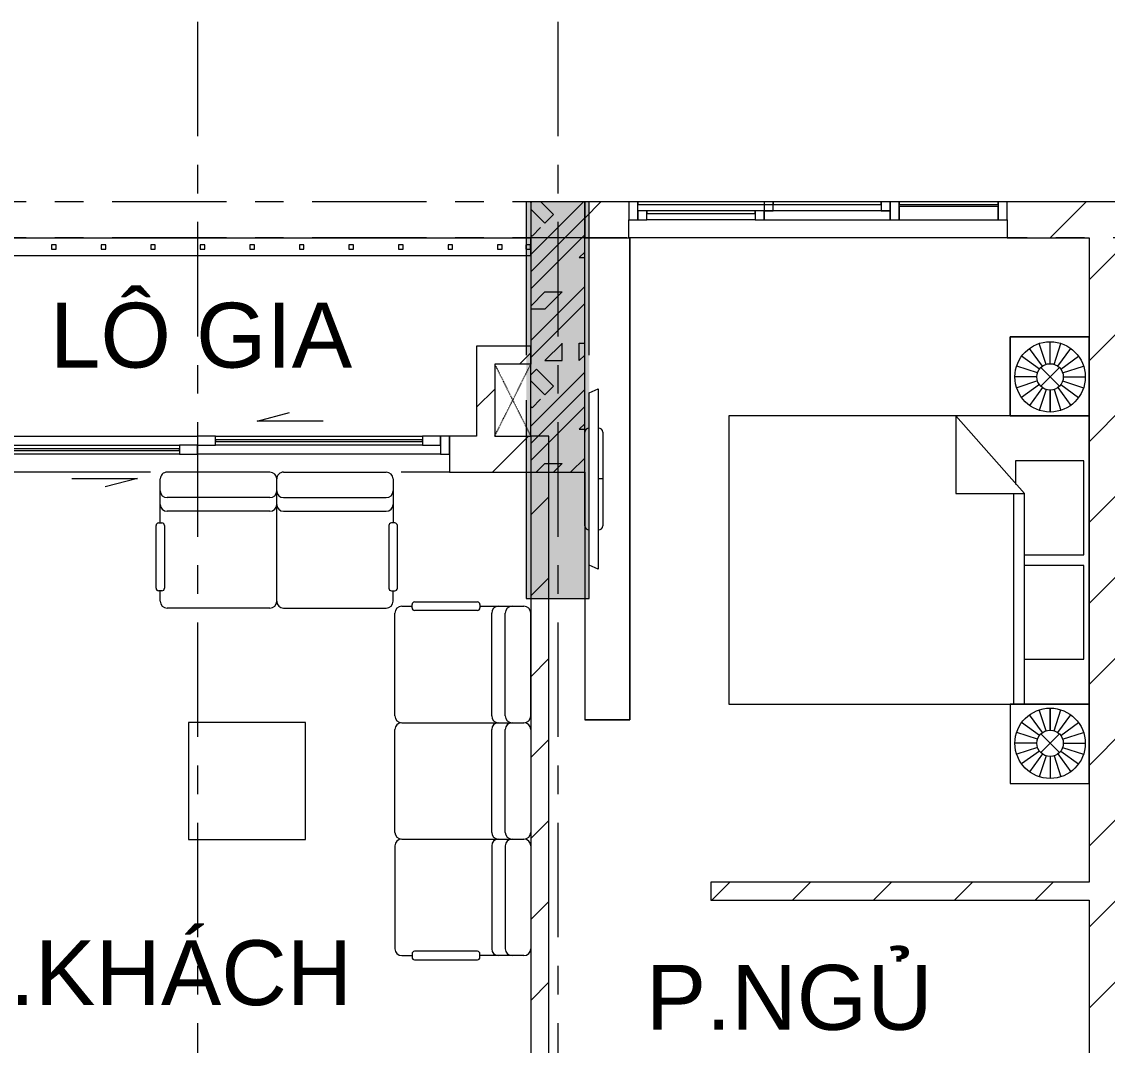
# Model space of a CAD drawing. Header units: millimetres. Extents: x -20144 to 117103, y -11426 to 48263.
# Drawn here: x 69525 to 75551, y 37920 to 43600 of the extents above; entities that cross this region are included whole.
import ezdxf

# ---------------------------------------------------------------- set-up
doc = ezdxf.new("R2010")
doc.units = ezdxf.units.MM
doc.linetypes.add('Dash_2_', pattern=[6.35, 3.175, -3.175])
doc.linetypes.add('Grid Line', pattern=[22.225, 12.7, -3.175, 3.175, -3.175])
for name, color, linetype, lineweight in [('A-DETL-GENF', 31, 'Continuous', 5), ('A-DETL-GENF-HDLN', 161, 'Dash_2_', 5), ('CHU', 181, 'Continuous', 5), ('CUA', 31, 'Continuous', 9), ('HATCH-TUONG', 152, 'Continuous', 9), ('NET CAT', 3, 'Continuous', 5), ('NET THAY 2', 55, 'Continuous', 5), ('NET-CAT', 3, 'Continuous', 9), ('NET-THAY', 2, 'Continuous', 15), ('THIET BI', 44, 'Continuous', 5), ('TRUC', 225, 'Continuous', 5)]:
    doc.layers.add(name, color=color, linetype=linetype, lineweight=lineweight)
doc.styles.add('Arial_4', font='arial.ttf', dxfattribs={"height": 360})
pattern_1 = [(45, (71000, 0), (-224.5064, 224.5064), [])]

# ---------------------------------------------------------------- blocks, each defined once
blk = doc.blocks.new('ALC1807-ASCENT PLAZA-KET CAU 1_rvt-1-MẶT BẰNG TẦNG 5 ĐẾN TẦNG 22')
at = {"layer": 'NET CAT'}
blk.add_hatch(color=7, dxfattribs=at).paths.add_polyline_path([(1354.1, 40399.9), (1675.5, 40399.9), (1675.5, 42599.9), (1325.5, 42599.9), (1325.5, 40399.9)], flags=0)
at = {"layer": 'NET CAT', "color": 90, "lineweight": 13}
for p, q in [((1675.5, 42599.9), (1325.5, 42599.9)), ((1325.5, 42599.9), (1325.5, 41749.9)), ((1675.5, 41749.9), (1675.5, 42599.9)), ((1325.5, 41499.9), (1325.5, 40399.9)), ((1675.5, 40399.9), (1675.5, 41499.9)), ((1325.5, 40399.9), (1675.5, 40399.9))]:
    blk.add_line(p, q, dxfattribs=at)
blk = doc.blocks.new('X-PHONG NGU 2 - X-PHONG NGU 2_Recovery_-378306-MẶT BẰNG TẦNG 23')
at = {"layer": 'CUA'}
for p, q in [((-1000, 0), (-1050, 0)), ((-1050, 0), (-1050, -100)), ((-450, 0), (-1000, 0)), ((-1000, 0), (-1000, -75)), ((-1000, -100), (-1000, 0)), ((-450, -75), (-450, 0)), ((-400, 0), (-450, 0)), ((-450, 0), (-450, -100)), ((300, 0), (-400, 0)), ((-400, 0), (-400, -50)), ((-400, -100), (-400, 0)), ((300, -50), (300, 0)), ((350, 0), (300, 0)), ((300, 0), (300, -50)), ((350, -50), (350, 0)), ((350, 0), (950, 0)), ((1000, 0), (950, 0)), ((950, 0), (950, -50)), ((1050, 0), (1000, 0)), ((1000, 0), (1000, -100)), ((1000, -50), (1000, 0)), ((1050, -100), (1050, 0)), ((-400, -50), (300, -50)), ((-350, -50), (-400, -50)), ((-400, -50), (-400, -100)), ((-350, -100), (-350, -50)), ((300, -50), (250, -50)), ((250, -50), (250, -100)), ((300, -50), (350, -50)), ((300, -100), (300, -50)), ((950, -35), (350, -35)), ((350, -35), (350, -50)), ((350, -50), (950, -50)), ((950, -50), (950, -35)), ((950, -50), (1000, -50)), ((-1050, -100), (-1000, -100)), ((-1000, -75), (-450, -75)), ((-450, -85), (-1000, -85)), ((-1000, -85), (-1000, -100)), ((-1000, -100), (-450, -100)), ((-450, -100), (-450, -85)), ((-450, -100), (-400, -100)), ((-400, -100), (-350, -100)), ((250, -85), (-350, -85)), ((-350, -85), (-350, -100)), ((-350, -100), (250, -100)), ((1000, -85), (250, -85)), ((250, -85), (250, -100)), ((250, -100), (250, -85)), ((250, -100), (1000, -100)), ((250, -100), (300, -100)), ((1000, -100), (1000, -85)), ((1000, -100), (1050, -100))]:
    blk.add_line(p, q, dxfattribs=at)
blk = doc.blocks.new('CUA LO GIA _LUA_ - CUA LO GIA _LUA_ 2800-588159-MẶT BẰNG TẦNG 23')
at = {"layer": 'CUA'}
for p, q in [((332.4, 183.9), (511.1, 231.8)), ((697.4, 183.9), (332.4, 183.9)), ((-1350, 100), (-1400, 100)), ((-1400, 100), (-1400, 0)), ((-1350, 0), (-1350, 100)), ((-1350, 100), (0, 100)), ((100, 100), (0, 100)), ((0, 100), (0, 50)), ((100, 50), (100, 100)), ((100, 100), (1250, 100)), ((1250, 80), (100, 80)), ((100, 80), (100, 70)), ((100, 70), (1250, 70)), ((1350, 100), (1250, 100)), ((1250, 100), (1250, 50)), ((1250, 70), (1250, 80)), ((1350, 50), (1350, 100)), ((1400, 100), (1350, 100)), ((1350, 100), (1350, 0)), ((1400, 0), (1400, 100)), ((-1250, 50), (-1350, 50)), ((-1350, 50), (-1350, 0)), ((-1250, 0), (-1250, 50)), ((-1250, 50), (-100, 50)), ((-100, 30), (-1250, 30)), ((-1250, 30), (-1250, 20)), ((-1250, 20), (-100, 20)), ((0, 50), (-100, 50)), ((-100, 50), (-100, 0)), ((-100, 20), (-100, 30)), ((0, 0), (0, 50)), ((0, 50), (100, 50)), ((1250, 50), (100, 50)), ((1250, 50), (1350, 50)), ((-1400, 0), (-1350, 0)), ((-1350, 0), (-1250, 0)), ((-100, 0), (-1250, 0)), ((-100, 0), (0, 0)), ((1350, 0), (0, 0)), ((1350, 0), (1400, 0)), ((-697.4, -133.9), (-332.4, -133.9)), ((-332.4, -133.9), (-511.1, -181.8))]:
    blk.add_line(p, q, dxfattribs=at)
blk = doc.blocks.new('Railing - 25mm-666288-MẶT BẰNG TẦNG 23')
at = {"layer": 'NET THAY 2'}
for p, q in [((12.5, 12.5), (-12.5, 12.5)), ((-12.5, 12.5), (-12.5, -12.5)), ((12.5, -12.5), (12.5, 12.5)), ((-12.5, -12.5), (12.5, -12.5))]:
    blk.add_line(p, q, dxfattribs=at)
blk = doc.blocks.new('Railing - Railing-493179-MẶT BẰNG TẦNG 23')
at = {"rotation": 90}
for p in [(-2108.3, 42350), (-1845.8, 42350), (-1570.8, 42350), (-1295.8, 42350), (-1020.8, 42350), (-745.8, 42350), (-470.8, 42350), (-195.8, 42350), (79.2, 42350), (354.2, 42350), (629.2, 42350), (904.2, 42350), (1179.2, 42350), (1336.7, 42350)]:
    blk.add_blockref('Railing - 25mm-666288-MẶT BẰNG TẦNG 23', p, dxfattribs=at)
blk = doc.blocks.new('X-GIUONG - X-GIUONG-V64-MẶT BẰNG TẦNG 23')
at = {"layer": 'THIET BI'}
for p, q in [((-800, 0), (-1239, 0)), ((-1239, 0), (-1239, -439)), ((-1239, 0), (-800, 0)), ((-1239, -439), (-1239, 0)), ((-1059.6, -158.2), (-1131.2, -59.5)), ((-1039.2, -147.8), (-1076.9, -31.8)), ((-1016.6, -144.2), (-1016.6, -22.2)), ((-993.9, -147.8), (-956.3, -31.8)), ((-973.5, -158.2), (-901.9, -59.5)), ((-800, -439), (-800, 0)), ((800, 0), (-800, 0)), ((-800, 0), (-800, -2000)), ((800, 0), (-800, 0)), ((-800, 0), (-800, -439)), ((-800, 0), (-800, -2000)), ((-550, -30), (-550, -410)), ((-30, -30), (-550, -30)), ((-30, -360), (-30, -30)), ((30, -30), (30, -360)), ((550, -30), (30, -30)), ((550, -360), (550, -30)), ((1239, 0), (800, 0)), ((800, 0), (800, -439)), ((800, -2000), (800, 0)), ((1239, 0), (800, 0)), ((800, 0), (800, -439)), ((800, -2000), (800, 0)), ((973.5, -158.2), (901.9, -59.5)), ((993.9, -147.8), (956.3, -31.8)), ((1016.6, -144.2), (1016.6, -22.2)), ((1039.2, -147.8), (1076.9, -31.8)), ((1059.6, -158.2), (1131.2, -59.5)), ((1239, -439), (1239, 0)), ((1239, -439), (1239, 0)), ((-1075.8, -174.4), (-1174.4, -102.7)), ((-957.4, -174.4), (-858.7, -102.7)), ((957.4, -174.4), (858.7, -102.7)), ((1075.8, -174.4), (1174.4, -102.7)), ((-1086.1, -194.8), (-1202.1, -157.1)), ((-1068.3, -269.1), (-964.8, -165.6)), ((-1068.3, -165.6), (-964.8, -269.1)), ((-947, -194.8), (-831, -157.1)), ((947, -194.8), (831, -157.1)), ((1068.3, -269.1), (964.8, -165.6)), ((1068.3, -165.6), (964.8, -269.1)), ((1086.1, -194.8), (1202.1, -157.1)), ((-1089.7, -217.4), (-1211.7, -217.4)), ((-1086.1, -240), (-1202.1, -277.7)), ((-947, -240), (-831, -277.7)), ((-943.4, -217.4), (-821.4, -217.4)), ((-821.4, -217.4), (-943.4, -217.4)), ((943.4, -217.4), (821.4, -217.4)), ((821.4, -217.4), (943.4, -217.4)), ((947, -240), (831, -277.7)), ((1086.1, -240), (1202.1, -277.7)), ((1089.7, -217.4), (1211.7, -217.4)), ((-1075.8, -260.4), (-1174.4, -332.1)), ((-1059.6, -276.6), (-1131.2, -375.2)), ((-1039.2, -287), (-1076.9, -402.9)), ((-1016.6, -290.5), (-1016.6, -412.5)), ((-993.9, -287), (-956.3, -402.9)), ((-973.5, -276.6), (-901.9, -375.2)), ((-957.4, -260.4), (-858.7, -332.1)), ((957.4, -260.4), (858.7, -332.1)), ((973.5, -276.6), (901.9, -375.2)), ((993.9, -287), (956.3, -402.9)), ((1016.6, -290.5), (1016.6, -412.5)), ((1039.2, -287), (1076.9, -402.9)), ((1059.6, -276.6), (1131.2, -375.2)), ((1075.8, -260.4), (1174.4, -332.1)), ((-370, -360), (-800, -740)), ((-370, -740), (-370, -360)), ((800, -360), (-370, -360)), ((-550, -410), (-420, -410)), ((-370, -420), (800, -420)), ((-1239, -439), (-800, -439)), ((-800, -439), (-1239, -439)), ((800, -439), (1239, -439)), ((800, -439), (1239, -439)), ((-800, -740), (-370, -740)), ((-800, -2000), (800, -2000)), ((-800, -2000), (800, -2000))]:
    blk.add_line(p, q, dxfattribs=at)
for centre, radius in [((-1016.6, -217.4), 195.1), ((1016.6, -217.4), 195.1), ((-1016.6, -217.4), 73.2), ((1016.6, -217.4), 73.2)]:
    blk.add_circle(centre, radius, dxfattribs=at)
blk = doc.blocks.new('X-SOFA - X-SOFA-V73-MẶT BẰNG TẦNG 23')
at = {"layer": 'THIET BI'}
for p, q in [((-716.2, 969.2), (-658.4, 969.2)), ((-658.4, 959.8), (-658.4, 978.7)), ((-644.3, 992.8), (-295.7, 992.8)), ((-281.5, 978.7), (-281.5, 959.8)), ((-281.5, 969.2), (-103.7, 969.2)), ((-103.7, 969.2), (-37.7, 969.2)), ((-753.8, 360.8), (-753.8, 931.5)), ((-295.7, 945.7), (-644.3, 945.7)), ((-216.7, 360.8), (-216.7, 931.5)), ((-141.3, 360.8), (-141.3, 931.5)), ((0, 360.8), (0, 931.5)), ((-1250, 325), (-1900, 325)), ((-1900, 325), (-1900, -325)), ((-1900, 325), (-1900, -325)), ((-1250, 325), (-1900, 325)), ((-1250, -325), (-1250, 325)), ((-1250, -325), (-1250, 325)), ((-716.2, 323.1), (-103.7, 323.1)), ((-103.7, 323.1), (-37.7, 323.1)), ((-753.8, -285.4), (-753.8, 285.4)), ((-216.7, -285.4), (-216.7, 285.4)), ((-141.3, -285.4), (-141.3, 285.4)), ((0, 285.4), (0, -285.4)), ((-1900, -325), (-1250, -325)), ((-1900, -325), (-1250, -325)), ((-753.8, -360.8), (-753.8, -931.5)), ((-716.2, -323.1), (-37.7, -323.1)), ((-216.7, -360.8), (-216.7, -931.5)), ((-141.3, -360.8), (-141.3, -931.5)), ((0, -360.8), (0, -931.5)), ((-658.4, -959.8), (-658.4, -978.7)), ((-295.7, -945.7), (-644.3, -945.7)), ((-281.5, -978.7), (-281.5, -959.8)), ((-716.2, -969.2), (-658.4, -969.2)), ((-644.3, -992.8), (-295.7, -992.8)), ((-103.7, -969.2), (-281.5, -969.2)), ((-37.7, -969.2), (-103.7, -969.2))]:
    blk.add_line(p, q, dxfattribs=at)
for centre, radius, start, end in [((-716.2, 931.5), 37.7, 90, 180), ((-644.3, 978.7), 14.1, 90, 180), ((-295.7, 978.7), 14.1, 360, 90), ((-179, 931.5), 37.7, 90, 180), ((-103.7, 931.5), 37.7, 90, 180), ((-37.7, 931.5), 37.7, 360, 90), ((-644.3, 959.8), 14.1, 180, 270), ((-295.7, 959.8), 14.1, 270, 0), ((-716.2, 360.8), 37.7, 180, 270), ((-716.2, 285.4), 37.7, 90, 180), ((-179, 360.8), 37.7, 180, 270), ((-179, 285.4), 37.7, 90, 180), ((-103.7, 360.8), 37.7, 180, 270), ((-103.7, 285.4), 37.7, 90, 180), ((-37.7, 360.8), 37.7, 270, 0), ((-37.7, 285.4), 37.7, 360, 90), ((-716.2, -285.4), 37.7, 180, 270), ((-179, -285.4), 37.7, 180, 270), ((-103.7, -285.4), 37.7, 180, 270), ((-37.7, -285.4), 37.7, 270, 0), ((-716.2, -360.8), 37.7, 90, 180), ((-179, -360.8), 37.7, 90, 180), ((-103.7, -360.8), 37.7, 90, 180), ((-37.7, -360.8), 37.7, 360, 90), ((-716.2, -931.5), 37.7, 180, 270), ((-644.3, -959.8), 14.1, 90, 180), ((-295.7, -959.8), 14.1, 360, 90), ((-179, -931.5), 37.7, 180, 270), ((-103.7, -931.5), 37.7, 180, 270), ((-37.7, -931.5), 37.7, 270, 0), ((-644.3, -978.7), 14.1, 180, 270), ((-295.7, -978.7), 14.1, 270, 0)]:
    blk.add_arc(centre, radius, start, end, dxfattribs=at)
blk = doc.blocks.new('X-SOFA - X-SOFA-383854-MẶT BẰNG TẦNG 23')
at = {"layer": 'THIET BI'}
for p, q in [((-644.3, 669.7), (-295.7, 669.7)), ((-753.8, 37.7), (-753.8, 608.5)), ((-716.2, 646.2), (-658.4, 646.2)), ((-658.4, 636.7), (-658.4, 655.6)), ((-295.7, 622.6), (-644.3, 622.6)), ((-281.5, 655.6), (-281.5, 636.7)), ((-281.5, 646.2), (-103.7, 646.2)), ((-216.7, 37.7), (-216.7, 608.5)), ((-141.3, 37.7), (-141.3, 608.5)), ((-103.7, 646.2), (-37.7, 646.2)), ((0, 37.7), (0, 608.5)), ((-716.2, 0), (-103.7, 0)), ((-103.7, 0), (-37.7, 0)), ((-753.8, -37.7), (-753.8, -608.5)), ((-216.7, -37.7), (-216.7, -608.5)), ((-141.3, -37.7), (-141.3, -608.5)), ((0, -37.7), (0, -608.5)), ((-716.2, -646.2), (-658.4, -646.2)), ((-658.4, -636.7), (-658.4, -655.6)), ((-295.7, -622.6), (-644.3, -622.6)), ((-281.5, -655.6), (-281.5, -636.7)), ((-103.7, -646.2), (-281.5, -646.2)), ((-37.7, -646.2), (-103.7, -646.2)), ((-644.3, -669.7), (-295.7, -669.7))]:
    blk.add_line(p, q, dxfattribs=at)
for centre, radius, start, end in [((-644.3, 655.6), 14.1, 90, 180), ((-295.7, 655.6), 14.1, 0, 90), ((-716.2, 608.5), 37.7, 90, 180), ((-644.3, 636.7), 14.1, 180, 270), ((-295.7, 636.7), 14.1, 270, 0), ((-179, 608.5), 37.7, 90, 180), ((-103.7, 608.5), 37.7, 90, 180), ((-37.7, 608.5), 37.7, 360, 90), ((-716.2, 37.7), 37.7, 180, 270), ((-179, 37.7), 37.7, 180, 270), ((-103.7, 37.7), 37.7, 180, 270), ((-37.7, 37.7), 37.7, 270, 0), ((-716.2, -37.7), 37.7, 90, 180), ((-179, -37.7), 37.7, 90, 180), ((-103.7, -37.7), 37.7, 90, 180), ((-37.7, -37.7), 37.7, 360, 90), ((-716.2, -608.5), 37.7, 180, 270), ((-644.3, -636.7), 14.1, 90, 180), ((-644.3, -655.6), 14.1, 180, 270), ((-295.7, -636.7), 14.1, 360, 90), ((-295.7, -655.6), 14.1, 270, 0), ((-179, -608.5), 37.7, 180, 270), ((-103.7, -608.5), 37.7, 180, 270), ((-37.7, -608.5), 37.7, 270, 0)]:
    blk.add_arc(centre, radius, start, end, dxfattribs=at)
blk = doc.blocks.new('X-TV - X-TV-498182-MẶT BẰNG TẦNG 23')
at = {"layer": 'THIET BI'}
for p, q in [((2674.5, 250), (0.1, 250)), ((0.1, 250), (2674.5, 250)), ((2674.5, 0), (2674.5, 250)), ((2674.5, 250), (2674.5, 0)), ((837.3, 75), (1837.3, 75)), ((859.8, 25), (837.3, 75)), ((1077.3, 100), (1597.3, 100)), ((1337.3, 100), (1337.3, 75)), ((1837.3, 75), (1814.8, 25)), ((1814.8, 25), (859.8, 25)), ((1300, 0), (2674.5, 0)), ((1597.3, 0), (1300, 0))]:
    blk.add_line(p, q, dxfattribs=at)
for centre, start_param, end_param in [((1077.3, 75), 0, 1.570796), ((1597.3, 75), 4.712389, 6.283185), ((1077.3, 25), 1.570796, 3.134705), ((1597.3, 25), 3.141593, 4.712389)]:
    blk.add_ellipse(centre, major_axis=(0, 25), ratio=0.9, start_param=start_param, end_param=end_param, dxfattribs=at)
blk = doc.blocks.new('Family2 - Family1 2-690398-MẶT BẰNG TẦNG 23')
at = {"layer": 'A-DETL-GENF'}
for p, q in [((200, 400), (0, 400)), ((0, 400), (0, 0)), ((200, 0), (200, 400)), ((0, 0), (200, 0))]:
    blk.add_line(p, q, dxfattribs=at)
at = {"layer": 'A-DETL-GENF-HDLN'}
for p, q in [((0, 400), (200, 0.8)), ((0, 0), (200, 399.2))]:
    blk.add_line(p, q, dxfattribs=at)

msp = doc.modelspace()

# ---------------------------------------------------------------- hatches: boundary and pattern name
at = {"layer": 'HATCH-TUONG', "lineweight": 5}
h = msp.add_hatch(dxfattribs=at)
h.set_pattern_fill('FP_4', color=256, style=0, pattern_type=2)
h.set_pattern_definition(pattern_1)
h.paths.add_polyline_path([(75650.5, 42399.9), (75650.5, 42599.9), (74995.5, 42599.9), (74995.5, 42399.9), (75559.9, 42399.9)], flags=0)
h.paths.add_polyline_path([(72895.5, 42399.9), (72895.5, 42599.9), (72650.5, 42599.9), (72650.5, 42399.9)], flags=0)
h = msp.add_hatch(dxfattribs=at)
h.set_pattern_fill('FP_4', color=256, style=0, pattern_type=2)
h.set_pattern_definition(pattern_1)
h.paths.add_polyline_path([(75450.5, 32999.9), (75650.5, 32999.9), (75650.5, 42399.9), (75450.5, 42399.9), (75450.5, 33113.2)], flags=0)
h = msp.add_hatch(dxfattribs=at)
h.set_pattern_fill('FP_4', color=256, style=0, pattern_type=2)
h.set_pattern_definition(pattern_1)
h.paths.add_polyline_path([(72050.5, 41299.9), (72150.5, 41299.9), (72150.5, 41799.9), (72050.5, 41799.9), (72050.5, 41567.4)], flags=0)
h = msp.add_hatch(dxfattribs=at)
h.set_pattern_fill('FP_4', color=256, style=0, pattern_type=2)
h.set_pattern_definition(pattern_1)
h.paths.add_polyline_path([(72350.5, 41699.9), (72350.5, 41799.9), (72150.5, 41799.9), (72150.5, 41699.9)], flags=0)
h = msp.add_hatch(dxfattribs=at)
h.set_pattern_fill('FP_4', color=256, style=0, pattern_type=2)
h.set_pattern_definition(pattern_1)
h.paths.add_polyline_path([(72350.5, 41099.9), (72450.5, 41099.9), (72450.5, 41299.9), (71900.5, 41299.9), (71900.5, 41099.9), (72150.5, 41099.9)], flags=0)
h.paths.add_polyline_path([(68680.5, 41099.9), (69100.5, 41099.9), (69100.5, 41299.9), (68680.5, 41299.9)], flags=0)
h = msp.add_hatch(dxfattribs=at)
h.set_pattern_fill('FP_4', color=256, style=0, pattern_type=2)
h.set_pattern_definition(pattern_1)
h.paths.add_polyline_path([(72450.5, 34849.9), (72450.5, 34970), (72350.5, 34970), (72350.5, 34849.9)], flags=0)
h.paths.add_polyline_path([(72450.5, 35870), (72450.5, 41099.9), (72350.5, 41099.9), (72350.5, 35870)], flags=0)
h = msp.add_hatch(dxfattribs=at)
h.set_pattern_fill('FP_4', color=256, style=0, pattern_type=2)
h.set_pattern_definition(pattern_1)
h.paths.add_polyline_path([(75450.5, 38724.9), (75450.5, 38824.9), (73350.5, 38824.9), (73350.5, 38724.9), (73514.6, 38724.9)], flags=0)
at = {"layer": 'NET CAT'}
h = msp.add_hatch(dxfattribs=at)
h.set_pattern_fill('FP_1', color=256, style=0, pattern_type=2)
h.set_pattern_definition([(45, (71095.25, 0), (-476.246, 476.246), []), (45, (71190.5, 0), (-476.246, 476.246), []), (45, (71000, 0), (-476.246, 476.246), []), (45, (71476.25, 0), (-476.246, 476.246), []), (45, (71571.5, 0), (-476.246, 476.246), []), (0, (71381, 95.25), (0, 952.5), [95.25, -857.25]), (0, (71476.25, 190.5), (0, 952.5), [95.25, -857.25]), (45, (71381, 95.25), (0, 952.491), [134.683, -1212.342]), (45, (71476.25, 95.25), (0, 952.491), [134.683, -1212.342]), (0, (71381, 95.25), (0, 952.5), [95.25, -857.25]), (90, (70904.75, 95.25), (-952.5, 6e-14), [95.25, -857.25]), (90, (71000, 95.25), (-952.5, 6e-14), [190.5, -762]), (45, (70904.75, 190.5), (0, 952.491), [134.683, -1212.342]), (90, (71762, 381), (-952.5, 6e-14), [95.25, -857.25]), (0, (71666.75, 381), (0, 952.5), [95.25, -857.25]), (45, (71666.75, 381), (0, 952.491), [134.683, -1212.342]), (0, (71857.25, 95.25), (0, 952.5), [95.25, -857.25]), (0, (71857.25, 571.5), (0, 952.5), [95.25, -857.25]), (90, (72047.75, 666.75), (-952.5, 6e-14), [95.25, -857.25]), (45, (71857.25, 571.5), (0, 952.491), [269.367, -1077.66]), (45, (71952.5, 571.5), (0, 952.491), [134.683, -1212.342]), (45, (72143, 762), (0, 952.491), [134.683, -1212.342]), (0, (72143, 857.25), (0, 952.5), [95.25, -857.25]), (90, (72143, 762), (-952.5, 6e-14), [95.25, -857.25]), (0, (71476.25, 762), (0, 952.5), [95.25, -857.25]), (0, (71666.75, 857.25), (0, 952.5), [95.25, -857.25]), (90, (71571.5, 762), (-952.5, 6e-14), [95.25, -857.25]), (90, (71666.75, 762), (-952.5, 6e-14), [95.25, -857.25]), (45, (71476.25, 762), (0, 952.491), [134.684, -1212.342]), (45, (71666.75, 762), (0, 952.491), [134.684, -1212.342]), (135, (71119, 214.8), (-952.491, 6e-14), [134.683, -1212.342]), (135, (71238.1, 333.4), (-952.491, 6e-14), [134.683, -1212.342]), (135, (71309.56, 404.8), (-952.491, 6e-14), [134.683, -1212.342]), (135, (71333.4, 428.6), (-952.491, 6e-14), [134.683, -1212.342]), (135, (71381, 476.25), (-952.491, 6e-14), [134.684, -1212.342]), (135, (71404.8, 500.06), (-952.491, 6e-14), [134.683, -1212.342]), (135, (71476.25, 571.5), (-952.491, 6e-14), [134.684, -1212.342]), (135, (71523.9, 619.1), (-952.491, 6e-14), [134.684, -1212.342]), (45, (71119, 214.8), (0, 952.491), [95.25, -1251.775]), (45, (71238.1, 333.4), (0, 952.491), [67.36, -1279.665]), (45, (71404.8, 500.06), (0, 952.491), [67.36, -1279.665]), (45, (71309.56, 595.3), (0, 952.491), [67.36, -1279.665]), (45, (71476.25, 571.5), (0, 952.491), [67.36, -1279.665]), (45, (71381, 666.75), (0, 952.491), [67.36, -1279.665]), (0, (71024.2, 309.5), (0, 952.5), [190.043, -762.457]), (0, (71238.1, 523.9), (0, 952.5), [95.25, -857.25])])
h.paths.add_polyline_path([(72650.5, 41099.9), (72650.5, 42599.9), (72350.5, 42599.9), (72350.5, 41099.9)], flags=0)

# ---------------------------------------------------------------- linework, layer by layer
at = {"layer": 'NET CAT', "lineweight": 13}
for p, q in [((72350.5, 42599.9), (72350.5, 41699.9)), ((72650.5, 42599.9), (72350.5, 42599.9)), ((72650.5, 41099.9), (72650.5, 42599.9)), ((72350.5, 41299.9), (72350.5, 41099.9)), ((72350.5, 41099.9), (72650.5, 41099.9))]:
    msp.add_line(p, q, dxfattribs=at)
at = {"layer": 'NET-CAT', "lineweight": 15}
for p, q in [((72895.5, 42599.9), (72650.5, 42599.9)), ((72650.5, 42599.9), (72650.5, 42399.9)), ((75650.5, 42599.9), (74995.5, 42599.9)), ((72895.5, 42399.9), (72895.5, 42499.9)), ((74995.5, 42499.9), (74995.5, 42399.9)), ((72650.5, 42399.9), (72895.5, 42399.9)), ((74995.5, 42399.9), (75450.5, 42399.9)), ((75450.5, 42399.9), (75450.5, 38824.9)), ((72150.5, 41799.9), (72050.5, 41799.9)), ((72050.5, 41799.9), (72050.5, 41299.9)), ((72350.5, 41799.9), (72150.5, 41799.9)), ((72350.5, 41699.9), (72350.5, 41799.9)), ((72050.5, 41299.9), (71900.5, 41299.9)), ((71900.5, 41299.9), (71900.5, 41099.9)), ((72450.5, 41299.9), (72350.5, 41299.9)), ((72450.5, 41099.9), (72450.5, 41299.9)), ((71900.5, 41099.9), (72350.5, 41099.9)), ((72350.5, 41099.9), (72350.5, 35870)), ((72450.5, 35870), (72450.5, 41099.9)), ((75450.5, 38824.9), (73350.5, 38824.9)), ((73350.5, 38824.9), (73350.5, 38724.9)), ((73350.5, 38724.9), (75450.5, 38724.9)), ((75450.5, 38724.9), (75450.5, 36649.9))]:
    msp.add_line(p, q, dxfattribs=at)
at = {"layer": 'NET-THAY', "lineweight": 9}
for p, q in [((68880.5, 42399.9), (72349.2, 42399.9)), ((72349.2, 42399.9), (72349.2, 42362.5)), ((74995.5, 42399.9), (72895.5, 42399.9)), ((72349.2, 42299.9), (68880.5, 42299.9)), ((72349.2, 42337.5), (72349.2, 42299.9)), ((70239.5, 41099.9), (69100.5, 41099.9)), ((71900.5, 41099.9), (71630.7, 41099.9))]:
    msp.add_line(p, q, dxfattribs=at)
at = {"layer": 'TRUC', "linetype": 'Grid Line', "ltscale": 50}
for p, q in [((70500.5, 43599.9), (70500.5, -4500.1)), ((72500.5, 43599.9), (72500.5, -7167.6)), ((114000.5, 42599.9), (59963.7, 42599.9)), ((114000.5, 42399.9), (56593, 42399.9))]:
    msp.add_line(p, q, dxfattribs=at)

# ---------------------------------------------------------------- block references
at = {"lineweight": 5}
for name, p in [('ALC1807-ASCENT PLAZA-KET CAU 1_rvt-1-MẶT BẰNG TẦNG 5 ĐẾN TẦNG 22', (71000, -0.1)), ('Family2 - Family1 2-690398-MẶT BẰNG TẦNG 23', (72150.5, 41299.9))]:
    msp.add_blockref(name, p, dxfattribs=at)
at = {"lineweight": 9}
for name, p, rotation in [('X-PHONG NGU 2 - X-PHONG NGU 2_Recovery_-378306-MẶT BẰNG TẦNG 23', (73945.5, 42499.9), 180), ('X-TV - X-TV-498182-MẶT BẰNG TẦNG 23', (72650.5, 42399.9), 270), ('X-GIUONG - X-GIUONG-V64-MẶT BẰNG TẦNG 23', (75450.5, 40612.5), 270), ('X-SOFA - X-SOFA-383854-MẶT BẰNG TẦNG 23', (70940.6, 41100.3), 90)]:
    msp.add_blockref(name, p, dxfattribs=dict(at, rotation=rotation))
for name, p in [('Railing - Railing-493179-MẶT BẰNG TẦNG 23', (71000, 0)), ('CUA LO GIA _LUA_ - CUA LO GIA _LUA_ 2800-588159-MẶT BẰNG TẦNG 23', (70500.5, 41199.9)), ('X-SOFA - X-SOFA-V73-MẶT BẰNG TẦNG 23', (72350.5, 39387.2))]:
    msp.add_blockref(name, p, dxfattribs=at)

# ---------------------------------------------------------------- texts
at = {"layer": 'CHU', "color": 7, "char_height": 360, "attachment_point": 3, "line_spacing_factor": 0.936439, "style": 'Arial_4'}
for s, insert, width in [('\\pt2540,5080,7620,10160,12700,15240,17780,20320,22860,25400,27940,30480,33020,35560,38100,40640,43180,45720,48260,50800,53340,55880,58420,60960,63500,66040,68580,71120,73660,76200,78740,81280;LÔ GIA', (71359.6, 42040.5), 2479.083), ('\\pt2540,5080,7620,10160,12700,15240,17780,20320,22860,25400,27940,30480,33020,35560,38100,40640,43180,45720,48260,50800,53340,55880,58420,60960,63500,66040,68580,71120,73660,76200,78740,81280;P.KHÁCH', (71359.6, 38502.8), 2217.96), ('\\pt2540,5080,7620,10160,12700,15240,17780,20320,22860,25400,27940,30480,33020,35560,38100,40640,43180,45720,48260,50800,53340,55880,58420,60960,63500,66040,68580,71120,73660,76200,78740,81280;P.NGỦ', (74581.5, 38365.9), 1577.62)]:
    msp.add_mtext(s, dxfattribs=dict(at, insert=insert, width=width))

doc.saveas('drawing.dxf')
